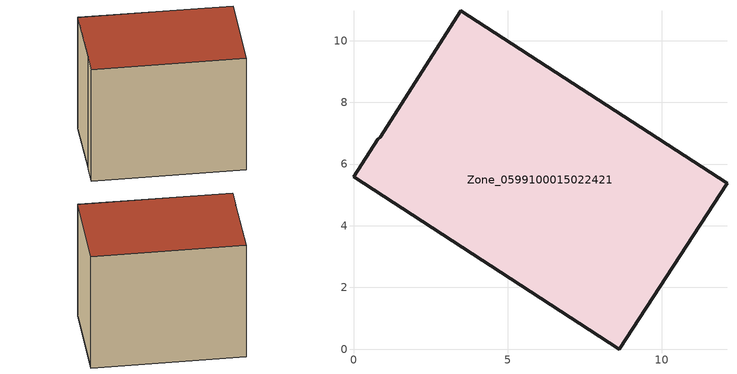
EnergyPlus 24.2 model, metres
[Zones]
Zone_0599100015022421
 floor ground (C_G): 8.62,0 0,5.58 0.79,6.81 0.87,6.87 3.48,10.96 12.11,5.38 z0.95
 wall outside (C_F): 0,5.58 8.62,0 12.11,5.38 3.48,10.96 0.87,6.87 0.79,6.81 0,5.58 z0.95:9.62
 roof outside (C_R): 0.79,6.81 0,5.58 8.62,0 12.11,5.38 3.48,10.96 0.87,6.87 z9.62
[BUILDING]
Pand.0599100015022421: North Axis=0; Terrain=City; Loads Convergence Tolerance Value=0.04; Temperature Convergence Tolerance Value=0.4; Solar Distribution=FullExterior; Maximum Number of Warmup Days=25; Minimum Number of Warmup Days=1
[Site:Location]
Rotterdam.The.Hague.AP_ZH_NLD Design_Conditions: Latitude=51.96; Longitude=4.45; Time Zone=1; Elevation=-4.5
[SITE:GROUNDTEMPERATURE:BUILDINGSURFACE]
18, 18, 18, 18, 18, 18, 18, 18, 18, 18, 18, 18
[MATERIAL] Thermal Absorptance=0.9; Solar Absorptance=0.7; Visible Absorptance=0.7
Name | Roughness | Thickness | Conductivity | Density | Specific Heat
G.TI.2006-2014 | MediumSmooth | 0.15 | 0.06 | 540 | 1210
F.TI.2006-2014 | Rough | 0.3 | 0.12 | 1920 | 840
R.TI.2006-2014 | MediumRough | 0.2 | 0.08 | 1500 | 1000
[CONSTRUCTION]
C_G: G.TI.2006-2014
C_F: F.TI.2006-2014
C_R: R.TI.2006-2014
[ZONE]
Zone_0599100015022421: Type=1; Multiplier=1; Ceiling Height=Autocalculate; Volume=Autocalculate; Floor Area=autocalculate; Part of Total Floor Area=Yes
[ZONEINFILTRATION:DESIGNFLOWRATE]
Infil_Zone_0599100015022421: Zone or ZoneList or Space or SpaceList=Zone_0599100015022421; Schedule=AlwaysOn; Design Flow Rate Calculation Method=Flow/Area; Flow Rate per Floor Area=0.0015; Constant Term Coefficient=1; Temperature Term Coefficient=0; Velocity Term Coefficient=0; Velocity Squared Term Coefficient=0
[HVACTEMPLATE:ZONE:IDEALLOADSAIRSYSTEM]
Zone_0599100015022421: Maximum Heating Supply Air Temperature=50; Minimum Cooling Supply Air Temperature=13; Maximum Heating Supply Air Humidity Ratio=0.0156; Minimum Cooling Supply Air Humidity Ratio=0.0077; Heating Limit=NoLimit; Cooling Limit=NoLimit; Dehumidification Control Type=ConstantSensibleHeatRatio; Cooling Sensible Heat Ratio=0.7; Dehumidification Setpoint=60; Humidification Control Type=None; Humidification Setpoint=30; Outdoor Air Method=None; Outdoor Air Flow Rate per Person=0.00944; Outdoor Air Flow Rate per Zone Floor Area=0; Outdoor Air Flow Rate per Zone=0; Demand Controlled Ventilation Type=None; Outdoor Air Economizer Type=NoEconomizer; Heat Recovery Type=None; Sensible Heat Recovery Effectiveness=0.7; Latent Heat Recovery Effectiveness=0.65
[ZONECONTROL:THERMOSTAT]
ThermostatControl_Zone_0599100015022421: Zone or ZoneList=Zone_0599100015022421; Control Type Schedule=DualSetpointControlType; Control 1=Thermostat_Zone_0599100015022421; Temperature Difference Between Cutout And Setpoint=0
[THERMOSTATSETPOINT:DUALSETPOINT]
Thermostat_Zone_0599100015022421: Heating Setpoint Temperature Schedule=HeatingSetpoint_Zone_0599100015022421; Cooling Setpoint Temperature Schedule=CoolingSetpoint_Zone_0599100015022421
[SCHEDULE:COMPACT]
HeatingSetpoint_Zone_0599100015022421: Through: 12/31, For: AllDays, Until: 24:00, 21
CoolingSetpoint_Zone_0599100015022421: Through: 12/31, For: AllDays, Until: 24:00, 24
DualSetpointControlType: Through: 12/31, For: AllDays, Until: 24:00, 4
AlwaysOn: Through: 12/31, For: AllDays, Until: 24:00, 1
